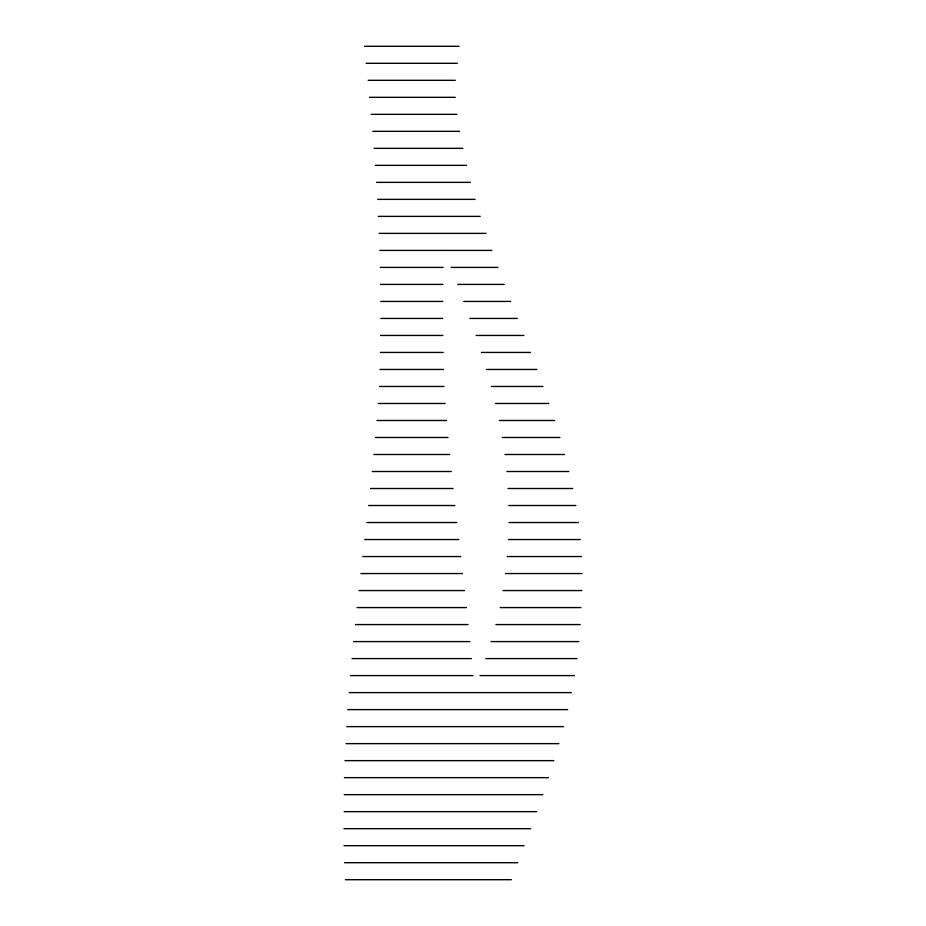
<?xml version="1.0" encoding="UTF-8"?>
<svg xmlns="http://www.w3.org/2000/svg" width="926" height="926" viewBox="0 0 926 926"><rect width="100%" height="100%" fill="white"/><g stroke="black" fill="none" stroke-linecap="round" stroke-linejoin="round"><path stroke-width="1.39" d="M364.393 46.3L459.065 46.3M366.175 63.304L457.294 63.304M368.166 80.319L455.303 80.319M369.428 97.323L455.222 97.323M371.187 114.338L456.854 114.338M372.831 131.342L459.655 131.342M374.069 148.345L462.838 148.345M375.296 165.36L466.507 165.36M376.558 182.364L470.396 182.364M377.669 199.368L475.061 199.368M378.306 216.383L480.154 216.383M379.128 233.387L486.023 233.387M379.822 250.402L443.658 250.402M444.353 250.402L491.891 250.402M380.297 267.406L443.184 267.406M451.112 267.406L497.956 267.406M380.493 284.409L442.975 284.409M457.699 284.409L504.207 284.409M380.702 301.425L442.767 301.425M463.799 301.425L510.654 301.425M380.771 318.428L442.721 318.428M469.899 318.428L517.31 318.428M380.574 335.444L442.906 335.444M476.068 335.444L523.908 335.444M380.366 352.447L443.172 352.447M481.416 352.447L530.401 352.447M379.984 369.451L443.496 369.451M486.567 369.451L536.883 369.451M379.521 386.466L443.948 386.466M491.451 386.466L542.925 386.466M378.364 403.47L445.128 403.47M495.537 403.47L548.794 403.47M376.986 420.485L446.529 420.485M499.334 420.485L554.581 420.485M375.505 437.489L447.987 437.489M502.239 437.489L559.906 437.489M373.919 454.492L449.561 454.492M504.959 454.492L564.524 454.492M372.252 471.508L451.24 471.508M506.892 471.508L568.842 471.508M370.493 488.511L452.988 488.511M508.061 488.511L572.662 488.511M368.606 505.515L454.863 505.515M508.802 505.515L575.879 505.515M366.696 522.53L456.773 522.53M508.953 522.53L578.391 522.53M364.74 539.534L458.729 539.534M508.328 539.534L580.266 539.534M362.749 556.549L460.72 556.549M507.24 556.549L581.482 556.549M360.92 573.553L462.502 573.553M505.446 573.553L581.991 573.553M359.056 590.557L464.424 590.557M503.073 590.557L581.806 590.557M357.042 607.572L466.426 607.572M500.214 607.572L580.915 607.572M355.468 624.575L468.035 624.575M495.954 624.575L580.232 624.575M353.605 641.591L469.864 641.591M491.127 641.591L578.912 641.591M352.065 658.594L471.427 658.594M485.791 658.594L577.002 658.594M350.398 675.598L473.07 675.598M480.05 675.598L574.444 675.598M349.287 692.613L571.296 692.613M347.655 709.617L567.65 709.617M346.775 726.632L563.575 726.632M346.058 743.636L558.899 743.636M345.004 760.64L553.783 760.64M344.379 777.655L548.447 777.655M344.206 794.658L542.833 794.658M344.206 811.662L536.594 811.662M344.009 828.677L530.691 828.677M344.021 845.681L524.058 845.681M344.565 862.696L517.784 862.696M345.421 879.7L511.349 879.7"/></g></svg>
